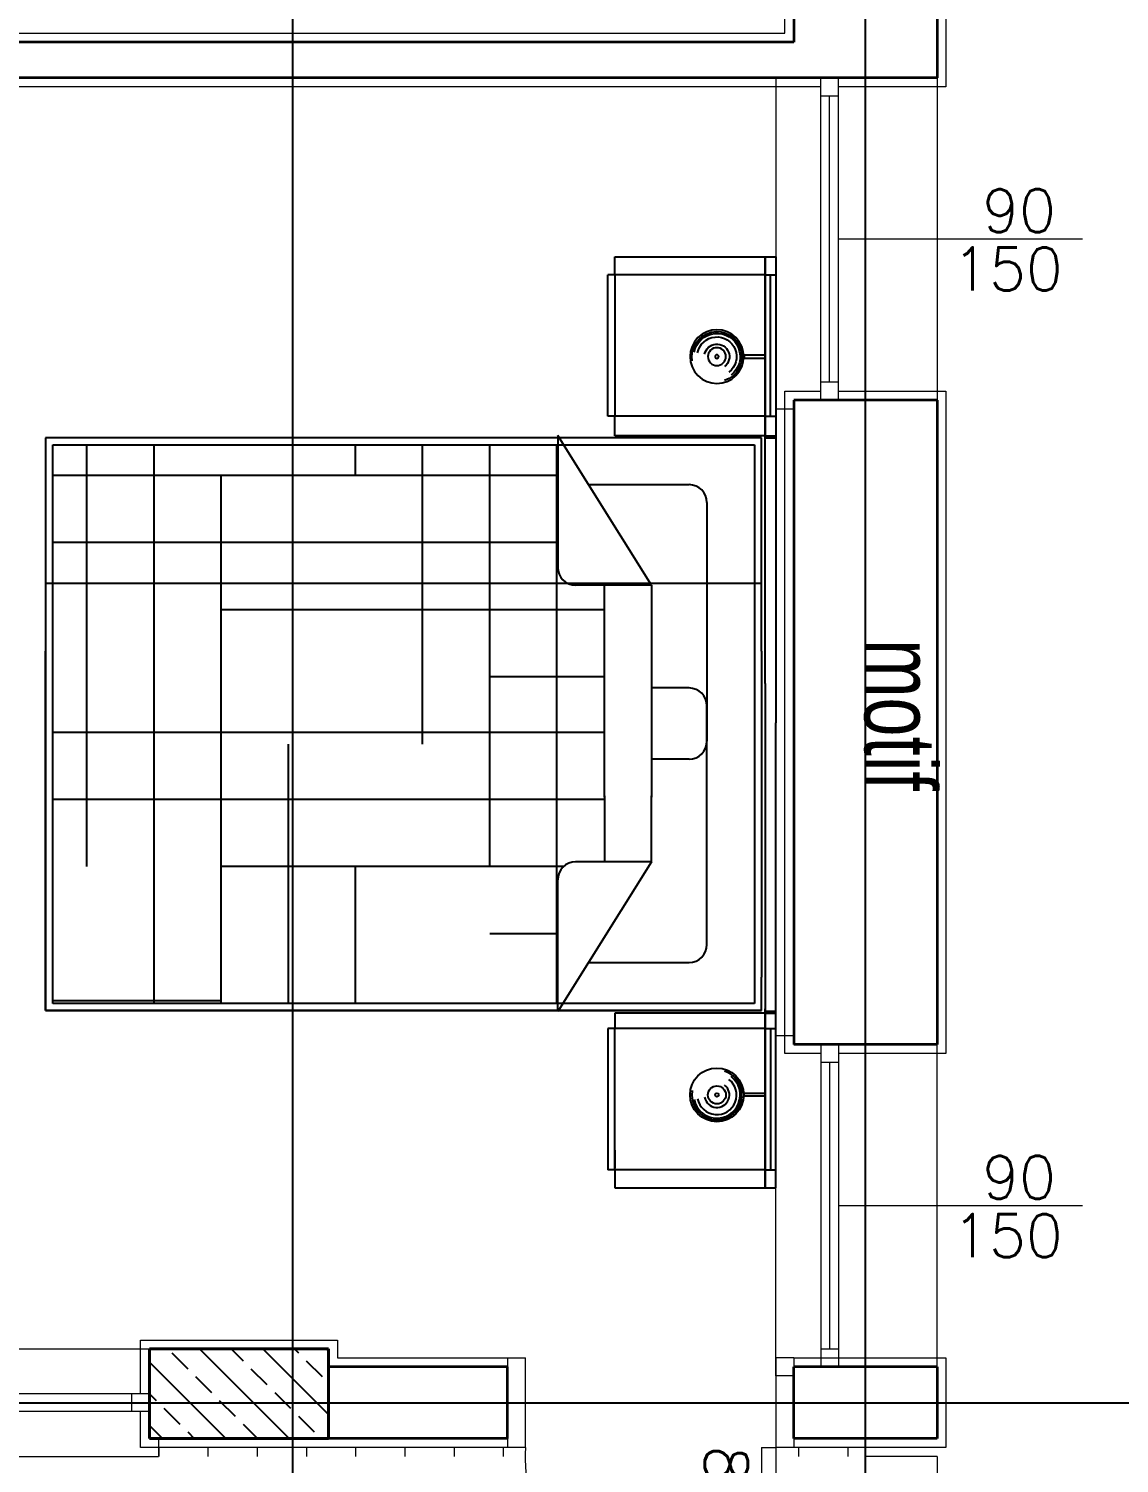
# Model space of a CAD drawing. Header units: inches. Extents: x -7543 to -822, y 102837 to 190349.
# Drawn here: x -831.4221 to -831.3612, y 102836.809 to 102836.8892 of the extents above; entities that cross this region are included whole.
import ezdxf

# ---------------------------------------------------------------- set-up
doc = ezdxf.new("R2010")
doc.units = ezdxf.units.IN
doc.header["$MEASUREMENT"] = 0
doc.linetypes.add('DASHDOTX2', pattern=[2, 1, -0.5, 0, -0.5])
doc.layers.get('Defpoints').update_dxf_attribs({"lineweight": 25})
for name, color, linetype, lineweight in [('AKS', 1, 'Continuous', 25), ('İZ DÜŞÜM', 253, 'Continuous', 20), ('KOLON', 2, 'Continuous', 40), ('SIVA', 150, 'Continuous', 15), ('TARAMA', 8, 'Continuous', 25), ('YAZI', 7, 'Continuous', 25)]:
    doc.layers.add(name, color=color, linetype=linetype, lineweight=lineweight)
for name, color, linetype, lineweight, true_color in [('BALKON', 7, 'Continuous', 20, 0xffaaa9), ('DUVAR', 7, 'Continuous', 35, 0xfc4642), ('KAPI', 7, 'Continuous', 18, 0xffb360), ('PENCERE', 7, 'Continuous', 18, 0xffb360), ('TEFRİŞ', 7, 'Continuous', 25, 0x78462c)]:
    doc.layers.add(name, color=color, linetype=linetype, lineweight=lineweight, true_color=true_color)
doc.styles.add('arıal', font='arial.ttf', dxfattribs={"width": 0.7})
doc.styles.add('TXTX', font='TXTX')

msp = doc.modelspace()

# ---------------------------------------------------------------- linework, layer by layer
at = {"layer": 'AKS', "linetype": 'DASHDOTX2', "ltscale": 10}
for p, q in [((-831.407377394348, 102837.241780972), (-831.407377394348, 102836.7293249838)), ((-831.6986646402642, 102836.8124307916), (-831.3280608453938, 102836.8124307916))]:
    msp.add_line(p, q, dxfattribs=at)
at = {"layer": 'BALKON'}
for p, q in [((-831.379377394348, 102836.8884307916), (-831.4093773943481, 102836.8884307916)), ((-831.3713773943481, 102836.8094307916), (-831.3753773943481, 102836.8094307916)), ((-831.3753773943481, 102836.8094307916), (-831.3753773943481, 102836.7874307916)), ((-831.3713773943481, 102836.8094307916), (-831.3713773943481, 102836.7874307916))]:
    msp.add_line(p, q, dxfattribs=at)
at = {"layer": 'Defpoints', "color": 4}
for p, q in [((-831.375377394348, 102836.8094307916), (-831.3753773943481, 102836.9644307916)), ((-831.375377394348, 102836.7874307916), (-831.375377394348, 102836.8094307916))]:
    msp.add_line(p, q, dxfattribs=at)
at = {"layer": 'DUVAR'}
for p, q in [((-831.379377394348, 102836.9074307916), (-831.379377394348, 102836.8884307916)), ((-831.3713773943481, 102836.9074307916), (-831.3713773943481, 102836.8864307916)), ((-831.379377394348, 102836.8884307916), (-831.436377394348, 102836.8884307916)), ((-831.379377394348, 102836.8884307916), (-831.4093773943481, 102836.8884307916)), ((-831.3713773943481, 102836.8864307916), (-831.441377394348, 102836.8864307916)), ((-831.379377394348, 102836.8684307916), (-831.379377394348, 102836.8324307916)), ((-831.3713773943481, 102836.8684307916), (-831.379377394348, 102836.8684307916)), ((-831.3713773943481, 102836.8684307916), (-831.3713773943481, 102836.8324307916)), ((-831.3713773943481, 102836.8324307916), (-831.379377394348, 102836.8324307916)), ((-831.3953773943481, 102836.8144307916), (-831.4053773943481, 102836.8144307916)), ((-831.3953773943481, 102836.8104307916), (-831.3953773943481, 102836.8144307916)), ((-831.3713773943481, 102836.8144307916), (-831.379377394348, 102836.8144307916)), ((-831.379377394348, 102836.8104307916), (-831.379377394348, 102836.8144307916)), ((-831.3713773943481, 102836.8144307916), (-831.3713773943481, 102836.8104307916)), ((-831.3953773943481, 102836.8104307916), (-831.4053773943481, 102836.8104307916)), ((-831.3713773943481, 102836.8104307916), (-831.379377394348, 102836.8104307916))]:
    msp.add_line(p, q, dxfattribs=at)
at = {"layer": 'İZ DÜŞÜM'}
for p, q in [((-831.4203593845859, 102836.8094307916), (-831.4203593845859, 102836.8094187661)), ((-831.417609384586, 102836.8094307916), (-831.417609384586, 102836.8094187661)), ((-831.414859384586, 102836.8099307916), (-831.414859384586, 102836.8094187661)), ((-831.412109384586, 102836.8099307916), (-831.412109384586, 102836.8094187661)), ((-831.409359384586, 102836.8099307916), (-831.409359384586, 102836.8094187661)), ((-831.4066093845859, 102836.8099307916), (-831.4066093845859, 102836.8094187661)), ((-831.403859384586, 102836.8099307916), (-831.403859384586, 102836.8094187661)), ((-831.4011093845859, 102836.8099307916), (-831.4011093845859, 102836.8094187661)), ((-831.3983593845859, 102836.8099307916), (-831.3983593845859, 102836.8094187661)), ((-831.3956093845859, 102836.8099307916), (-831.3956093845859, 102836.8094187661)), ((-831.379109384586, 102836.8099307916), (-831.379109384586, 102836.8094187661)), ((-831.376359384586, 102836.8099307916), (-831.376359384586, 102836.8094187661))]:
    msp.add_line(p, q, dxfattribs=at)
at = {"layer": 'KAPI'}
for p, q in [((-831.3953773943481, 102836.8149307916), (-831.3943773943481, 102836.8149307916)), ((-831.3953773943481, 102836.8149307916), (-831.3953773943481, 102836.8099307916)), ((-831.3943773943481, 102836.8099307916), (-831.3943773943481, 102836.8149307916)), ((-831.3803773943481, 102836.8149307916), (-831.3803773943481, 102836.8099307916)), ((-831.379377394348, 102836.8149307916), (-831.3803773943481, 102836.8149307916)), ((-831.379377394348, 102836.8149307916), (-831.379377394348, 102836.8099307916)), ((-831.3943773943481, 102836.8099307916), (-831.3953773943481, 102836.8099307916)), ((-831.381177394348, 102836.8099307916), (-831.381177394348, 102836.7959307916)), ((-831.381177394348, 102836.8099307916), (-831.3803773943481, 102836.8099307916)), ((-831.379377394348, 102836.8099307916), (-831.3803773943481, 102836.8099307916)), ((-831.3803773943481, 102836.8099307916), (-831.3803773943481, 102836.7959307916))]:
    msp.add_line(p, q, dxfattribs=at)
msp.add_arc((-831.3807773943481, 102836.8095307916), 0.01360588108135596, 178.3153156342386, 271.6846843180342, dxfattribs=at)
at = {"layer": 'KOLON'}
for p, q in [((-831.4153773943481, 102836.8104307916), (-831.4153773943481, 102836.8154307916)), ((-831.4153773943481, 102836.8154307916), (-831.4053773943481, 102836.8154307916)), ((-831.4053773943481, 102836.8154307916), (-831.4053773943481, 102836.8104307916)), ((-831.4053773943481, 102836.8104307916), (-831.4153773943481, 102836.8104307916))]:
    msp.add_line(p, q, dxfattribs=at)
at = {"layer": 'PENCERE'}
for p, q in [((-831.3803773943481, 102836.8864307916), (-831.3803773943481, 102836.8679307916)), ((-831.377877394348, 102836.8684307916), (-831.3778773943477, 102836.8864307916)), ((-831.3768773943481, 102836.8684307916), (-831.3768773943477, 102836.8864307916)), ((-831.3713773943481, 102836.8864307916), (-831.3713773943481, 102836.8684307916)), ((-831.3778773943477, 102836.8854307916), (-831.3768773943477, 102836.8854307916)), ((-831.3773773943481, 102836.8694307916), (-831.3773773943477, 102836.8854307916)), ((-831.3632426551758, 102836.8774307916), (-831.376877394348, 102836.8774307916)), ((-831.3768773943481, 102836.8694307916), (-831.377877394348, 102836.8694307916)), ((-831.379377394348, 102836.8679307916), (-831.3803773943481, 102836.8679307916)), ((-831.379377394348, 102836.8329307916), (-831.3803773943481, 102836.8329307916)), ((-831.3803773943481, 102836.8139307916), (-831.3803773943481, 102836.8329307916)), ((-831.377877394348, 102836.8324307916), (-831.3778773943477, 102836.8144307916)), ((-831.3768773943481, 102836.8324307916), (-831.3768773943477, 102836.8144307916)), ((-831.3713773943481, 102836.8144307916), (-831.3713773943481, 102836.8324307916)), ((-831.3768773943481, 102836.8314307916), (-831.377877394348, 102836.8314307916)), ((-831.3773773943481, 102836.8314307916), (-831.3773773943477, 102836.8154307916)), ((-831.3632426551758, 102836.8234307916), (-831.376877394348, 102836.8234307916)), ((-831.4478773943481, 102836.8154307916), (-831.4148773943481, 102836.8154307916)), ((-831.3778773943477, 102836.8154307916), (-831.3768773943477, 102836.8154307916)), ((-831.379377394348, 102836.8139307916), (-831.3803773943481, 102836.8139307916)), ((-831.4153773943481, 102836.8129307916), (-831.447377394348, 102836.8129307916)), ((-831.416377394348, 102836.8129307916), (-831.416377394348, 102836.8119307916)), ((-831.4153773943481, 102836.8119307916), (-831.447377394348, 102836.8119307916)), ((-831.416377394348, 102836.8124307916), (-831.430877394348, 102836.8124307916)), ((-831.4148773943481, 102836.8104307916), (-831.4148773943481, 102836.8094307916)), ((-831.4478773943481, 102836.8094307916), (-831.4148773943481, 102836.8094307916))]:
    msp.add_line(p, q, dxfattribs=at)
at = {"layer": 'SIVA'}
for p, q in [((-831.3798773943481, 102836.8889307916), (-831.3798773943481, 102836.9079307916)), ((-831.3708773943481, 102836.9079307916), (-831.3708773943481, 102836.8859307916)), ((-831.435877394348, 102836.8889307916), (-831.3798773943481, 102836.8889307916)), ((-831.3778773943477, 102836.8859307916), (-831.441377394348, 102836.8859307916)), ((-831.3708773943481, 102836.8859307916), (-831.3768773943477, 102836.8859307916)), ((-831.3798773943481, 102836.8319307916), (-831.3798773943481, 102836.8689307916)), ((-831.3798773943481, 102836.8689307916), (-831.377877394348, 102836.8689307916)), ((-831.3768773943481, 102836.8689307916), (-831.3708773943481, 102836.8689307916)), ((-831.3708773943481, 102836.8689307916), (-831.3708773943481, 102836.8319307916)), ((-831.377877394348, 102836.8319307916), (-831.3798773943481, 102836.8319307916)), ((-831.3708773943481, 102836.8319307916), (-831.3768773943481, 102836.8319307916)), ((-831.4158773943481, 102836.8159307916), (-831.4048773943481, 102836.8159307916)), ((-831.4158773943481, 102836.8129307916), (-831.4158773943481, 102836.8159307916)), ((-831.4048773943481, 102836.8159307916), (-831.4048773943481, 102836.8149307916)), ((-831.4048773943481, 102836.8149307916), (-831.3953773943481, 102836.8149307916)), ((-831.379377394348, 102836.8149307916), (-831.3708773943481, 102836.8149307916)), ((-831.3708773943481, 102836.8149307916), (-831.3708773943481, 102836.8099307916)), ((-831.4158773943481, 102836.8099307916), (-831.4158773943481, 102836.8119307916)), ((-831.4048773943481, 102836.8099307916), (-831.4158773943481, 102836.8099307916)), ((-831.3953773943481, 102836.8099307916), (-831.4058773943481, 102836.8099307916)), ((-831.3708773943481, 102836.8099307916), (-831.379377394348, 102836.8099307916))]:
    msp.add_line(p, q, dxfattribs=at)
at = {"layer": 'TARAMA'}
for p, q in [((-831.4141263236161, 102836.8152128276), (-831.4132424401396, 102836.8143289441)), ((-831.4125765206662, 102836.8154307916), (-831.4075765206662, 102836.8104307916)), ((-831.4108087537102, 102836.8154307916), (-831.4101488479719, 102836.8147708858)), ((-831.4090409867603, 102836.8154307916), (-831.4053773943481, 102836.8117671992)), ((-831.4072732198043, 102836.8154307916), (-831.4070552558042, 102836.8152128276)), ((-831.4055054528543, 102836.8154307916), (-831.4053773943481, 102836.8153027331)), ((-831.4153773943481, 102836.8146961314), (-831.4111120545722, 102836.8104307916)), ((-831.4097069062336, 102836.8143289441), (-831.4088230227571, 102836.8134450606)), ((-831.4066133140659, 102836.8147708858), (-831.4057294305894, 102836.8138870024)), ((-831.4128004984013, 102836.8138870024), (-831.4119166149248, 102836.8130031189)), ((-831.4153773943481, 102836.8129283644), (-831.4150102070925, 102836.8125611772)), ((-831.4114746731866, 102836.8125611772), (-831.4105907897101, 102836.8116772937)), ((-831.4083810810189, 102836.8130031189), (-831.4074971975424, 102836.8121192354)), ((-831.4145682653542, 102836.8121192354), (-831.4136843818778, 102836.8112353519)), ((-831.4070552558042, 102836.8116772937), (-831.4061713723277, 102836.8107934102)), ((-831.4153773943481, 102836.8111605975), (-831.414647588478, 102836.8104307916)), ((-831.4101488479719, 102836.8112353519), (-831.4093442876162, 102836.8104307916)), ((-831.4132424401396, 102836.8107934102), (-831.4128798215221, 102836.8104307916))]:
    msp.add_line(p, q, dxfattribs=at)
at = {"layer": 'TEFRİŞ'}
for p, q in [((-831.389377394348, 102836.8764307916), (-831.3809773943481, 102836.8764307916)), ((-831.389377394348, 102836.8754307916), (-831.389377394348, 102836.8764307916)), ((-831.3809773943481, 102836.8526057916), (-831.3809773943481, 102836.8764307916)), ((-831.3809773943481, 102836.8764307916), (-831.3809773943481, 102836.8664307916)), ((-831.3809773943481, 102836.8764307916), (-831.380377394348, 102836.8764307916)), ((-831.380377394348, 102836.8764307916), (-831.3803773943481, 102836.8504057916)), ((-831.389777394348, 102836.8675307916), (-831.389777394348, 102836.8754307916)), ((-831.3809773943481, 102836.8754307916), (-831.389777394348, 102836.8754307916)), ((-831.389377394348, 102836.8754307916), (-831.389377394348, 102836.8675307916)), ((-831.3809773943481, 102836.8754307916), (-831.380377394348, 102836.8754307916)), ((-831.380677394348, 102836.8675307916), (-831.380677394348, 102836.8754307916)), ((-831.3809773943481, 102836.8709361773), (-831.3821517610575, 102836.8709361773)), ((-831.3821517610575, 102836.8709361773), (-831.3821517610575, 102836.870772481)), ((-831.3821517610575, 102836.870772481), (-831.3809773943481, 102836.870772481)), ((-831.3809773943481, 102836.870772481), (-831.3809773943481, 102836.8709361773)), ((-831.389377394348, 102836.8664307916), (-831.389377394348, 102836.8675307916)), ((-831.3809773943481, 102836.8675307916), (-831.380377394348, 102836.8675307916)), ((-831.381177394348, 102836.8663307916), (-831.4211773943481, 102836.8663307916)), ((-831.4211773943481, 102836.8663307916), (-831.4211773943481, 102836.8544057916)), ((-831.387335991148, 102836.8580925146), (-831.3925674211428, 102836.8664557916)), ((-831.3925674211428, 102836.8664557916), (-831.3925674211426, 102836.8590925146)), ((-831.3809773943481, 102836.8664307916), (-831.389377394348, 102836.8664307916)), ((-831.381177394348, 102836.8544057916), (-831.381177394348, 102836.8663307916)), ((-831.3809773943481, 102836.8664307916), (-831.380377394348, 102836.8664307916)), ((-831.3809773943481, 102836.8663307916), (-831.3803773943481, 102836.8663307916)), ((-831.3809773943481, 102836.8663307916), (-831.380577394348, 102836.8663307916)), ((-831.4188673505581, 102836.8423736452), (-831.4188673505581, 102836.8659307916)), ((-831.4151173505581, 102836.8347307916), (-831.4151173505581, 102836.8659307916)), ((-831.4038673505581, 102836.8642236452), (-831.4038673505581, 102836.8659307916)), ((-831.400117350558, 102836.8492236452), (-831.400117350558, 102836.8659307916)), ((-831.3963673505581, 102836.8423736452), (-831.3963673505581, 102836.8659307916)), ((-831.3926173505581, 102836.8347307916), (-831.3926173505581, 102836.8659307916)), ((-831.3925674211426, 102836.8642236452), (-831.4207773943481, 102836.8642236452)), ((-831.4113673505581, 102836.8347307916), (-831.4113673505581, 102836.8642236452)), ((-831.3908505286952, 102836.8637110646), (-831.3852326001783, 102836.8637110646)), ((-831.3842326001783, 102836.8627110646), (-831.3842326001782, 102836.8493788376)), ((-831.3925674211426, 102836.8604736452), (-831.4207773943481, 102836.8604736452)), ((-831.381177394348, 102836.8581807916), (-831.4211773943481, 102836.8581807916)), ((-831.387335991148, 102836.8580925146), (-831.3915674211427, 102836.8580925146)), ((-831.3899517061453, 102836.8462557916), (-831.3899517061453, 102836.8580925146)), ((-831.387335991148, 102836.8580925146), (-831.387335991148, 102836.8462557916)), ((-831.3899517061453, 102836.8567236452), (-831.4113673505581, 102836.8567236452)), ((-831.4211773943481, 102836.8544057916), (-831.4211773943481, 102836.8343307916)), ((-831.4211773943481, 102836.8343307916), (-831.4211773943481, 102836.8544057916)), ((-831.381177394348, 102836.8544057916), (-831.3811773943481, 102836.8362057916)), ((-831.3899517061453, 102836.8529736452), (-831.3963673505582, 102836.8529736452)), ((-831.3809773943481, 102836.8526057916), (-831.3809773943481, 102836.8244307916)), ((-831.3852326001781, 102836.8523522771), (-831.3873359911479, 102836.8523522771)), ((-831.3842326001783, 102836.8380200501), (-831.3842326001782, 102836.8513522771)), ((-831.3803773943481, 102836.8244307916), (-831.3803773943481, 102836.8504057916)), ((-831.3899517061453, 102836.8498736452), (-831.4207773943481, 102836.8498736452)), ((-831.4076173505581, 102836.8347307916), (-831.4076173505581, 102836.8492236452)), ((-831.3852326001781, 102836.8483788376), (-831.3873359911479, 102836.8483788376)), ((-831.3899517061453, 102836.8463253232), (-831.3899517061453, 102836.8426386001)), ((-831.387335991148, 102836.8426386001), (-831.387335991148, 102836.8463253232)), ((-831.3899517061453, 102836.8461236452), (-831.4207773943481, 102836.8461236452)), ((-831.3922454394092, 102836.8423736452), (-831.4113673505581, 102836.8423736452)), ((-831.4038673505581, 102836.8347307916), (-831.4038673505581, 102836.8423736452)), ((-831.387335991148, 102836.8426386001), (-831.3925674211428, 102836.8342753232)), ((-831.387335991148, 102836.8426386001), (-831.3915674211427, 102836.8426386001)), ((-831.3925674211428, 102836.8342753232), (-831.3925674211426, 102836.8416386001)), ((-831.3925674211428, 102836.8386236452), (-831.3963673505582, 102836.8386236452)), ((-831.3908505286953, 102836.8370200501), (-831.3852326001783, 102836.8370200501)), ((-831.3811773943481, 102836.8343307916), (-831.3811773943481, 102836.8362057916)), ((-831.4211773943481, 102836.8343307916), (-831.3811773943481, 102836.8343307916)), ((-831.3811773943481, 102836.8343307916), (-831.4211773943481, 102836.8343307916)), ((-831.4113673505582, 102836.8348736452), (-831.4207773943481, 102836.8348736452)), ((-831.3815773943481, 102836.8347307916), (-831.4207773943481, 102836.8347307916)), ((-831.3893773943481, 102836.8341807916), (-831.3893773943481, 102836.8333307916)), ((-831.3809773943481, 102836.8341807916), (-831.3893773943481, 102836.8341807916)), ((-831.3809773943481, 102836.8244307916), (-831.3809773943481, 102836.8344307916)), ((-831.3809773943481, 102836.8343057916), (-831.3805773943482, 102836.8343057916)), ((-831.3809773943481, 102836.8343057916), (-831.3803773943481, 102836.8343057916)), ((-831.3809773943481, 102836.8341807916), (-831.3803773943481, 102836.8341807916)), ((-831.3897773943481, 102836.8333307916), (-831.3897773943481, 102836.8254307916)), ((-831.3809773943481, 102836.8333307916), (-831.3897773943481, 102836.8333307916)), ((-831.3893773943481, 102836.8254307916), (-831.3893773943481, 102836.8333307916)), ((-831.3809773943481, 102836.8333307916), (-831.3803773943481, 102836.8333307916)), ((-831.3806773943481, 102836.8333307916), (-831.3806773943481, 102836.8254307916)), ((-831.3821517610576, 102836.8295491673), (-831.3821517610576, 102836.8297128636)), ((-831.3821517610576, 102836.8297128636), (-831.3809773943481, 102836.8297128636)), ((-831.3809773943481, 102836.8295491673), (-831.3821517610576, 102836.8295491673)), ((-831.3809773943481, 102836.8297128636), (-831.3809773943481, 102836.8295491673)), ((-831.3893773943481, 102836.8265307916), (-831.3893773943481, 102836.8255307916)), ((-831.3809773943481, 102836.8254307916), (-831.3897773943481, 102836.8254307916)), ((-831.3893773943481, 102836.8254307916), (-831.3893773943481, 102836.8244307916)), ((-831.3809773943481, 102836.8254307916), (-831.3803773943481, 102836.8254307916)), ((-831.3893773943481, 102836.8244307916), (-831.3809773943481, 102836.8244307916)), ((-831.3809773943481, 102836.8244307916), (-831.3803773943481, 102836.8244307916))]:
    msp.add_line(p, q, dxfattribs=at)
at = {"layer": 'TEFRİŞ', "ltscale": 20}
msp.add_line((-831.3809773943481, 102836.8675307916), (-831.3897773943481, 102836.8675307916), dxfattribs=at)
at = {"layer": 'TEFRİŞ', "ltscale": 40}
for p, q in [((-831.4207773943481, 102836.8659307916), (-831.381577394348, 102836.8659307916)), ((-831.4207773943481, 102836.8347307916), (-831.4207773943481, 102836.8659307916)), ((-831.381577394348, 102836.8659307916), (-831.3815773943481, 102836.8347307916)), ((-831.3815773943481, 102836.8347307916), (-831.4207773943481, 102836.8347307916))]:
    msp.add_line(p, q, dxfattribs=at)
at = {"layer": 'TEFRİŞ'}
for radius in [0.001500000000011829, 0.000500000000003943, 0.0001000000000007886]:
    msp.add_circle((-831.3836758941917, 102836.8296226842), radius, dxfattribs=at)
for centre, radius, start, end in [((-831.3852326001783, 102836.8627110646), 0.000999999999991294, 0, 90), ((-831.3915674211427, 102836.8590925146), 0.001, 180, 270), ((-831.3852326001781, 102836.8513522771), 0.001000000000000091, 0, 90), ((-831.3852326001781, 102836.8493788376), 0.001000000000003851, 270, 0), ((-831.3915674211427, 102836.8416386001), 0.001, 90, 180), ((-831.3852326001783, 102836.8380200501), 0.000999999999998363, 270, 0), ((-831.3836758941917, 102836.8296226842), 0.001400000000011041, 170.0773824567027, 72.01884559571268), ((-831.3836758941917, 102836.8296226842), 0.001300000000010252, 191.0778274821754, 52.17535794388289), ((-831.3836758941917, 102836.8296226842), 0.001100000000008675, 191.0778274821754, 52.17535794388289), ((-831.3836758941917, 102836.8296226842), 0.0007000000000055204, 191.0778274821754, 52.17535794388289)]:
    msp.add_arc(centre, radius, start, end, dxfattribs=at)
at = {"layer": 'TEFRİŞ', "extrusion": (0, 0, -0.9999999999999998)}
for major_axis, ratio, start_param, end_param in [((-0.001060660171791279, 0.001060660171791279), 0.9999999999997427, 4.712388980384604, 10.99557428756419), ((0.0007778174593128534, 0.0007778174593128534), 0.9999999999967647, 4.120335382522428, 7.979215253170477), ((7.071067812285037e-05, 7.071067812285037e-05), 0.9999999999048199, -1.570796326792324, 4.712388980387262)]:
    msp.add_ellipse((-831.3836758941916, 102836.8708626605), major_axis=major_axis, ratio=ratio, start_param=start_param, end_param=end_param, dxfattribs=at)
at = {"layer": 'TEFRİŞ', "extrusion": (0, 0, -1)}
for major_axis, ratio, start_param, end_param in [((0.0009899494936708969, 0.0009899494936708969), 0.9999999999945348, 3.753808468061989, 8.325549448880079), ((-0.0009192388155513195, 0.0009192388155513195), 0.999999999997772, 5.691131709313876, 9.550011579965059), ((-0.0004949747468368905, 0.0004949747468368903), 0.9999999999963286, 5.691131709311463, 9.550011579962078), ((0.000353553390599518, 0.000353553390599518), 0.9999999999881668, -1.570796326792839, 4.712388980386748)]:
    msp.add_ellipse((-831.3836758941916, 102836.8708626605), major_axis=major_axis, ratio=ratio, start_param=start_param, end_param=end_param, dxfattribs=at)

# ---------------------------------------------------------------- texts
at = {"layer": 'KAPI', "style": 'TXTX'}
msp.add_text('80/240', height=0.0024, rotation=270, dxfattribs=at).set_placement((-831.3843428322057, 102836.8100222877))
at = {"layer": 'PENCERE', "style": 'TXTX'}
for s, p in [('90', (-831.3688513709433, 102836.8778141433)), ('150', (-831.370524927483, 102836.8745622245)), ('90', (-831.3688513709433, 102836.8238141433)), ('150', (-831.370524927483, 102836.8205622245))]:
    msp.add_text(s, height=0.0024, dxfattribs=at).set_placement(p)
at = {"layer": 'YAZI', "style": 'arıal', "width": 0.7}
msp.add_text('motif', height=0.004, rotation=270, dxfattribs=at).set_placement((-831.3754287486385, 102836.8550785295, -0.011684))

doc.saveas('drawing.dxf')
